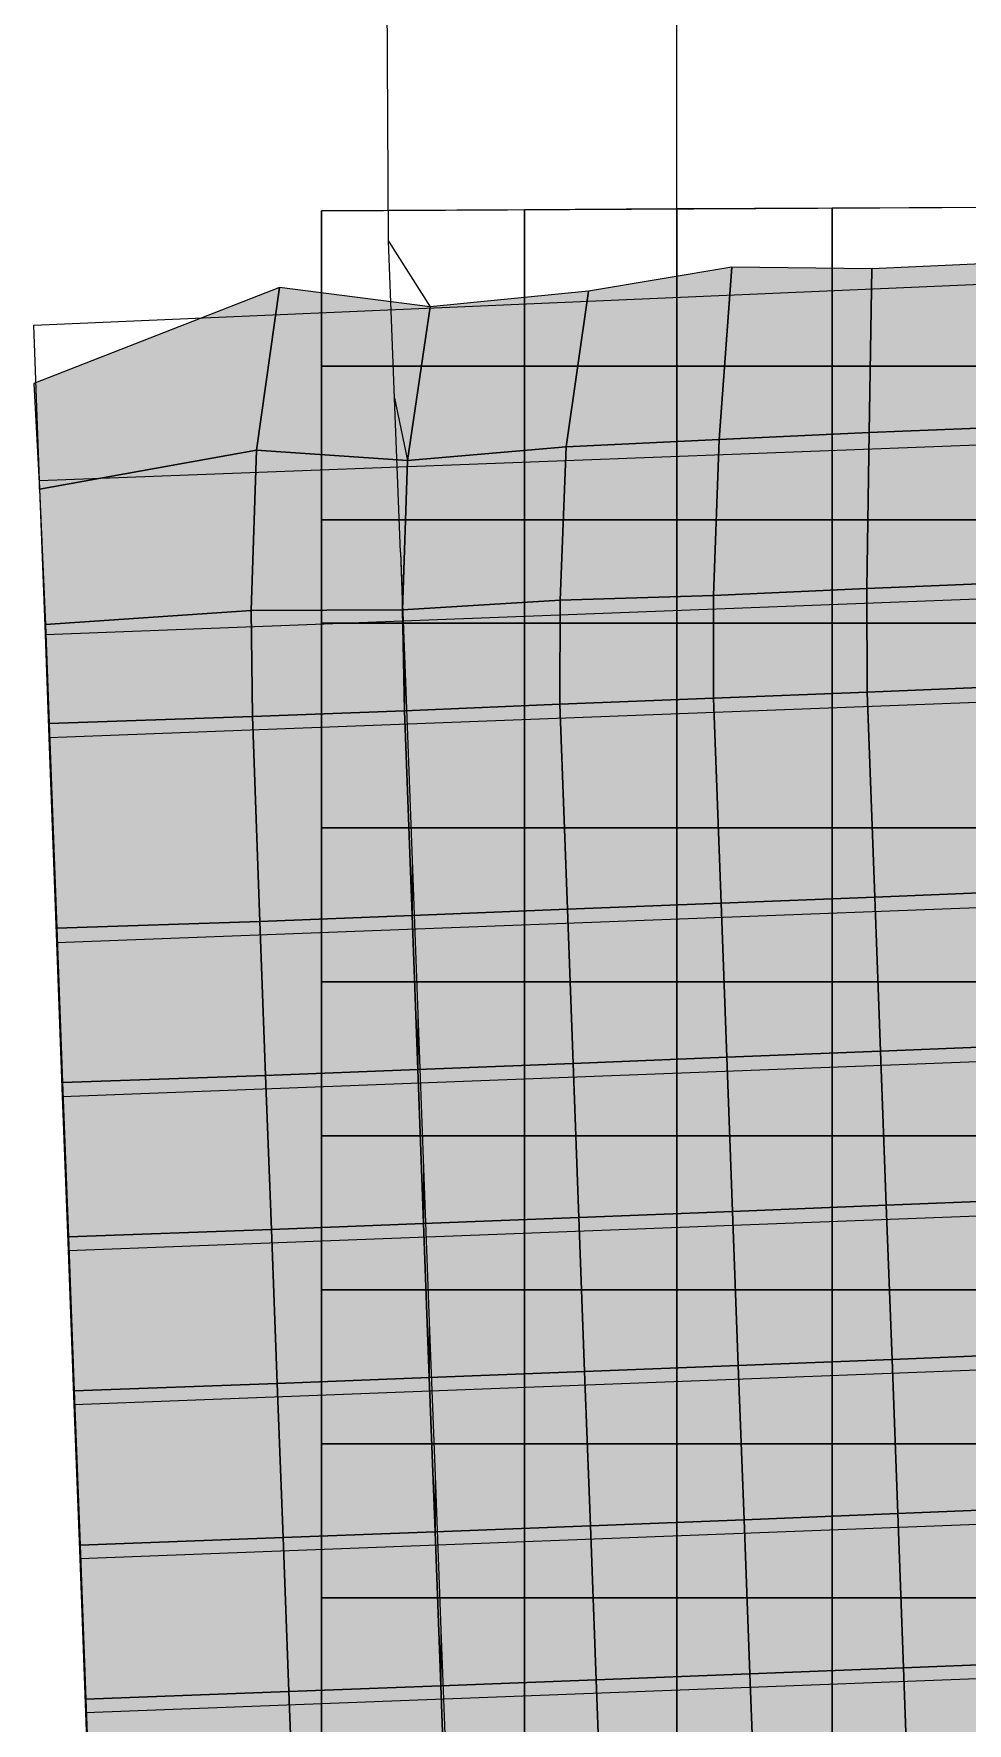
# Model space of a CAD drawing. Header units: inches. Extents: x -100 to 100, y -42 to 41.
# Drawn here: x -0.88 to 5.19, y -5.81 to 5.16 of the extents above; entities that cross this region are included whole.
import ezdxf

# ---------------------------------------------------------------- set-up
doc = ezdxf.new("R2010")
doc.units = ezdxf.units.IN
doc.header["$MEASUREMENT"] = 0
for name, color, linetype in [('Mesh-joint-vd-s2', 7, 'Continuous'), ('Mesh-MPC', 7, 'Continuous'), ('Mesh-クレーン脚', 7, 'Continuous'), ('Mesh-クレーン脚ばね', 7, 'Continuous'), ('Mesh-セル中詰(気中)', 7, 'Continuous'), ('Mesh-セル中詰(水中)', 7, 'Continuous'), ('Mesh-杭ばね_海側クレーン基礎杭', 7, 'Continuous'), ('Mesh-梁①(両端)', 7, 'Continuous'), ('Mesh-梁③(円周)', 7, 'Continuous'), ('Mesh-海側クレーン基礎上部工', 7, 'Continuous'), ('Mesh-海側クレーン基礎杭(水位上)', 7, 'Continuous'), ('Mesh-海側クレーン基礎杭(水位下)', 7, 'Continuous'), ('Undeformed Mesh-joint-vd-s2', 7, 'Continuous'), ('Undeformed Mesh-MPC', 7, 'Continuous'), ('Undeformed Mesh-クレーン脚', 7, 'Continuous'), ('Undeformed Mesh-クレーン脚ばね', 7, 'Continuous'), ('Undeformed Mesh-セル中詰(気中)', 7, 'Continuous'), ('Undeformed Mesh-セル中詰(水中)', 7, 'Continuous'), ('Undeformed Mesh-杭ばね_海側クレーン基礎杭', 7, 'Continuous'), ('Undeformed Mesh-梁①(両端)', 7, 'Continuous'), ('Undeformed Mesh-梁③(円周)', 7, 'Continuous'), ('Undeformed Mesh-海側クレーン基礎上部工', 7, 'Continuous'), ('Undeformed Mesh-海側クレーン基礎杭(水位上)', 7, 'Continuous'), ('Undeformed Mesh-海側クレーン基礎杭(水位下)', 7, 'Continuous')]:
    doc.layers.add(name, color=color, linetype=linetype)

msp = doc.modelspace()

# ---------------------------------------------------------------- linework, layer by layer
at = {"color": 7, "true_color": 0xffffff, "transparency": 33554687}
for p, q in [((1.427, 3.8109), (1.322, 19.6609)), ((-0.88, 3.26625), (10.378, 3.750055)), ((1.466, 2.7909), (1.427, 3.810904)), ((1.427, 3.810904), (1.427, 3.8109)), ((1.427, 3.810904), (1.427, 3.8109)), ((1.427, 3.810904), (1.696, 3.385304)), ((-0.842, 2.2574), (-0.88, 3.26625)), ((1.503, 1.7909), (1.466, 2.7909)), ((1.466, 2.7909), (1.55, 2.387)), ((-0.842, 2.2574), (10.419, 2.685)), ((-0.804, 1.257), (-0.842, 2.2574)), ((-0.842, 2.2), (-0.842, 2.2574)), ((1.503, 1.7909), (1.529, 1.1209)), ((1.503, 1.7909), (1.516, 1.416)), ((-0.804, 1.257), (10.456, 1.685)), ((-0.804, 1.321), (-0.804, 1.257)), ((-0.78, 0.5867), (-0.804, 1.257)), ((1.529, 1.1209), (1.579, -0.2091)), ((1.529, 1.1209), (1.529, 0.7599)), ((-0.78, 0.5867), (10.482, 1.015)), ((-0.78, 0.6779), (-0.78, 0.5867)), ((-0.73, -0.7437), (-0.78, 0.5867)), ((1.579, -0.2091), (1.616, -1.2091)), ((1.579, -0.2091), (1.579, -0.5692)), ((-0.73, -0.7437), (10.532, -0.315)), ((-0.73, -0.6515), (-0.73, -0.7437)), ((-0.693, -1.7438), (-0.73, -0.7437)), ((-0.693, -1.7438), (10.57, -1.315)), ((1.616, -1.2091), (1.654, -2.2091)), ((1.616, -1.2091), (1.616, -1.569)), ((-0.693, -1.6537), (-0.693, -1.7438)), ((-0.655, -2.744), (-0.693, -1.7438)), ((1.654, -2.2091), (1.691, -3.2091)), ((1.654, -2.2091), (1.654, -2.5696)), ((-0.655, -2.744), (10.608, -2.315)), ((-0.655, -2.6553), (-0.655, -2.744)), ((-0.617, -3.7441), (-0.655, -2.744)), ((1.691, -3.2091), (1.729, -4.2091)), ((1.691, -3.2091), (1.691, -3.5702)), ((-0.617, -3.7441), (10.646, -3.315)), ((-0.617, -3.6565), (-0.617, -3.7441)), ((-0.579, -4.7443), (-0.617, -3.7441)), ((1.729, -4.2091), (1.766, -5.2091)), ((1.729, -4.2091), (1.729, -4.5713)), ((-0.579, -4.7443), (10.684, -4.315)), ((-0.579, -4.6579), (-0.579, -4.7443)), ((-0.541, -5.7445), (-0.579, -4.7443)), ((1.766, -5.2091), (1.804, -6.2091)), ((1.766, -5.2091), (1.766, -5.5722)), ((-0.541, -5.7445), (10.721, -5.315)), ((-0.541, -5.6591), (-0.541, -5.7445)), ((-0.504, -6.7447), (-0.541, -5.7445))]:
    msp.add_line(p, q, dxfattribs=at)
for points in [[(3.658025, 3.642455), (2.725025, 3.485155), (2.581025, 2.4758)], [(3.658025, 3.642455), (2.581025, 2.4758), (3.575025, 2.5218)], [(4.568025, 3.630955), (3.658025, 3.642455), (3.575025, 2.5218)], [(4.568025, 3.630955), (3.575025, 2.5218), (4.551025, 2.569)], [(5.532025, 3.673855), (4.568025, 3.630955), (4.551025, 2.569)], [(5.532025, 3.673855), (4.551025, 2.569), (5.534025, 2.6059)], [(0.718025, 3.510055), (-0.879, 2.88745), (-0.842, 2.2)], [(0.718025, 3.510055), (-0.842, 2.2), (0.568025, 2.4538)], [(1.696, 3.385304), (0.718025, 3.510055), (0.568025, 2.4538)], [(2.725025, 3.485155), (1.696, 3.385304), (1.55, 2.387)], [(2.725025, 3.485155), (1.55, 2.387), (2.581025, 2.4758)], [(1.696, 3.385304), (0.568025, 2.4538), (1.55, 2.387)], [(3.538025, 1.5095), (4.536025, 1.5557), (4.551025, 2.569)], [(3.538025, 1.5095), (4.551025, 2.569), (3.575025, 2.5218)], [(4.536025, 1.5557), (5.527025, 1.5948), (5.534025, 2.6059)], [(4.536025, 1.5557), (5.534025, 2.6059), (4.551025, 2.569)], [(-0.804, 1.321), (0.568025, 2.4538), (-0.842, 2.2)], [(-0.804, 1.321), (0.533025, 1.4126), (0.568025, 2.4538)], [(1.516, 1.416), (0.568025, 2.4538), (0.533025, 1.4126)], [(1.516, 1.416), (1.55, 2.387), (0.568025, 2.4538)], [(1.516, 1.416), (2.541025, 1.4797), (2.581025, 2.4758)], [(1.516, 1.416), (2.581025, 2.4758), (1.55, 2.387)], [(2.541025, 1.4797), (3.538025, 1.5095), (3.575025, 2.5218)], [(2.541025, 1.4797), (3.575025, 2.5218), (2.581025, 2.4758)], [(3.538025, 0.8426), (4.538025, 0.8818), (4.536025, 1.5557)], [(3.538025, 0.8426), (4.536025, 1.5557), (3.538025, 1.5095)], [(4.538025, 0.8818), (5.527025, 1.5948), (4.536025, 1.5557)], [(4.538025, 0.8818), (5.537025, 0.9223), (5.527025, 1.5948)], [(1.516, 1.416), (2.539025, 0.8042), (2.541025, 1.4797)], [(2.539025, 0.8042), (3.538025, 0.8426), (3.538025, 1.5095)], [(2.539025, 0.8042), (3.538025, 1.5095), (2.541025, 1.4797)], [(-0.78, 0.6779), (0.533025, 1.4126), (-0.804, 1.321)], [(-0.78, 0.6779), (0.541025, 0.7244), (0.533025, 1.4126)], [(1.529, 0.7599), (1.516, 1.416), (0.533025, 1.4126)], [(1.529, 0.7599), (0.533025, 1.4126), (0.541025, 0.7244)], [(1.516, 1.416), (1.529, 0.7599), (2.539025, 0.8042)], [(4.538025, 0.8818), (3.538025, 0.8426), (3.589025, -0.4881)], [(4.538025, 0.8818), (3.589025, -0.4881), (4.587025, -0.449)], [(5.537025, 0.9223), (4.538025, 0.8818), (4.587025, -0.449)], [(5.537025, 0.9223), (4.587025, -0.449), (5.587025, -0.4095)], [(1.529, 0.7599), (2.590025, -0.5283), (2.539025, 0.8042)], [(3.538025, 0.8426), (2.539025, 0.8042), (2.590025, -0.5283)], [(3.538025, 0.8426), (2.590025, -0.5283), (3.589025, -0.4881)], [(0.541025, 0.7244), (-0.78, 0.6779), (-0.73, -0.6515)], [(0.541025, 0.7244), (-0.73, -0.6515), (0.589025, -0.6075)], [(1.579, -0.5692), (1.529, 0.7599), (0.541025, 0.7244)], [(1.579, -0.5692), (0.541025, 0.7244), (0.589025, -0.6075)], [(1.529, 0.7599), (1.579, -0.5692), (2.590025, -0.5283)], [(4.587025, -0.449), (5.624025, -1.4103), (5.587025, -0.4095)], [(1.579, -0.5692), (2.627025, -1.5291), (2.590025, -0.5283)], [(2.590025, -0.5283), (3.626025, -1.4895), (3.589025, -0.4881)], [(2.590025, -0.5283), (2.627025, -1.5291), (3.626025, -1.4895)], [(3.589025, -0.4881), (4.625025, -1.4499), (4.587025, -0.449)], [(3.589025, -0.4881), (3.626025, -1.4895), (4.625025, -1.4499)], [(4.587025, -0.449), (4.625025, -1.4499), (5.624025, -1.4103)], [(-0.73, -0.6515), (0.627025, -1.6072), (0.589025, -0.6075)], [(-0.73, -0.6515), (-0.693, -1.6537), (0.627025, -1.6072)], [(1.616, -1.569), (1.579, -0.5692), (0.589025, -0.6075)], [(1.616, -1.569), (0.589025, -0.6075), (0.627025, -1.6072)], [(1.579, -0.5692), (1.616, -1.569), (2.627025, -1.5291)], [(4.625025, -1.4499), (5.661025, -2.4112), (5.624025, -1.4103)], [(1.616, -1.569), (2.664025, -2.53), (2.627025, -1.5291)], [(2.627025, -1.5291), (3.663025, -2.4906), (3.626025, -1.4895)], [(2.627025, -1.5291), (2.664025, -2.53), (3.663025, -2.4906)], [(3.626025, -1.4895), (4.661025, -2.4509), (4.625025, -1.4499)], [(3.626025, -1.4895), (3.663025, -2.4906), (4.661025, -2.4509)], [(4.625025, -1.4499), (4.661025, -2.4509), (5.661025, -2.4112)], [(0.627025, -1.6072), (-0.693, -1.6537), (-0.655, -2.6553)], [(0.627025, -1.6072), (-0.655, -2.6553), (0.665025, -2.6073)], [(1.654, -2.5696), (1.616, -1.569), (0.627025, -1.6072)], [(1.654, -2.5696), (0.627025, -1.6072), (0.665025, -2.6073)], [(1.616, -1.569), (1.654, -2.5696), (2.664025, -2.53)], [(4.661025, -2.4509), (5.697025, -3.4121), (5.661025, -2.4112)], [(3.663025, -2.4906), (2.664025, -2.53), (2.701025, -3.5311)], [(3.663025, -2.4906), (2.701025, -3.5311), (3.700025, -3.4917)], [(3.663025, -2.4906), (4.699025, -3.4521), (4.661025, -2.4509)], [(3.663025, -2.4906), (3.700025, -3.4917), (4.699025, -3.4521)], [(4.661025, -2.4509), (4.699025, -3.4521), (5.697025, -3.4121)], [(0.665025, -2.6073), (-0.655, -2.6553), (-0.617, -3.6565)], [(0.665025, -2.6073), (-0.617, -3.6565), (0.703025, -3.6079)], [(1.691, -3.5702), (1.654, -2.5696), (0.665025, -2.6073)], [(1.691, -3.5702), (0.665025, -2.6073), (0.703025, -3.6079)], [(1.654, -2.5696), (2.701025, -3.5311), (2.664025, -2.53)], [(1.654, -2.5696), (1.691, -3.5702), (2.701025, -3.5311)], [(3.700025, -3.4917), (2.701025, -3.5311), (2.738025, -4.5322)], [(3.700025, -3.4917), (2.738025, -4.5322), (3.737025, -4.4931)], [(4.699025, -3.4521), (3.700025, -3.4917), (3.737025, -4.4931)], [(4.699025, -3.4521), (3.737025, -4.4931), (4.736025, -4.4533)], [(5.697025, -3.4121), (4.699025, -3.4521), (4.736025, -4.4533)], [(5.697025, -3.4121), (4.736025, -4.4533), (5.735025, -4.4132)], [(0.703025, -3.6079), (-0.617, -3.6565), (-0.579, -4.6579)], [(0.703025, -3.6079), (-0.579, -4.6579), (0.741025, -4.6086)], [(1.729, -4.5713), (1.691, -3.5702), (0.703025, -3.6079)], [(1.729, -4.5713), (0.703025, -3.6079), (0.741025, -4.6086)], [(1.691, -3.5702), (2.738025, -4.5322), (2.701025, -3.5311)], [(1.691, -3.5702), (1.729, -4.5713), (2.738025, -4.5322)], [(2.738025, -4.5322), (3.775025, -5.4944), (3.737025, -4.4931)], [(3.737025, -4.4931), (4.773025, -5.4547), (4.736025, -4.4533)], [(3.737025, -4.4931), (3.775025, -5.4944), (4.773025, -5.4547)], [(4.736025, -4.4533), (5.772025, -5.4143), (5.735025, -4.4132)], [(4.736025, -4.4533), (4.773025, -5.4547), (5.772025, -5.4143)], [(1.766, -5.5722), (1.729, -4.5713), (0.741025, -4.6086)], [(1.729, -4.5713), (2.776025, -5.5336), (2.738025, -4.5322)], [(1.729, -4.5713), (1.766, -5.5722), (2.776025, -5.5336)], [(2.738025, -4.5322), (2.776025, -5.5336), (3.775025, -5.4944)], [(0.778025, -5.6095), (0.741025, -4.6086), (-0.579, -4.6579)], [(0.778025, -5.6095), (-0.579, -4.6579), (-0.541, -5.6591)], [(1.766, -5.5722), (0.741025, -4.6086), (0.778025, -5.6095)], [(4.773025, -5.4547), (3.775025, -5.4944), (3.812025, -6.4959)], [(4.773025, -5.4547), (3.812025, -6.4959), (4.810025, -6.4559)], [(5.772025, -5.4143), (4.773025, -5.4547), (4.810025, -6.4559)], [(5.772025, -5.4143), (4.810025, -6.4559), (5.809025, -6.4156)], [(1.804, -6.5734), (1.766, -5.5722), (0.778025, -5.6095)], [(1.766, -5.5722), (2.813025, -6.5347), (2.776025, -5.5336)], [(1.766, -5.5722), (1.804, -6.5734), (2.813025, -6.5347)], [(3.775025, -5.4944), (2.776025, -5.5336), (2.813025, -6.5347)], [(3.775025, -5.4944), (2.813025, -6.5347), (3.812025, -6.4959)], [(0.778025, -5.6095), (-0.541, -5.6591), (-0.504, -6.6606)], [(0.778025, -5.6095), (-0.504, -6.6606), (0.816025, -6.6102)], [(1.804, -6.5734), (0.778025, -5.6095), (0.816025, -6.6102)]]:
    msp.add_solid(points, dxfattribs=at)
at = {"layer": 'Mesh-joint-vd-s2', "color": 18, "true_color": 0x000000, "transparency": 33554559}
for p, q in [((-0.842, 2.2), (-0.842, 2.2574)), ((-0.804, 1.321), (-0.804, 1.257)), ((-0.78, 0.6779), (-0.78, 0.5867)), ((-0.73, -0.6515), (-0.73, -0.7437)), ((-0.693, -1.6537), (-0.693, -1.7438)), ((-0.655, -2.6553), (-0.655, -2.744)), ((-0.617, -3.6565), (-0.617, -3.7441)), ((-0.579, -4.6579), (-0.579, -4.7443)), ((-0.541, -5.6591), (-0.541, -5.7445))]:
    msp.add_line(p, q, dxfattribs=at)
at = {"layer": 'Mesh-MPC', "color": 18, "true_color": 0x000000, "transparency": 33554559}
msp.add_line((1.427, 3.810904), (1.427, 3.8109), dxfattribs=at)
at = {"layer": 'Mesh-クレーン脚', "color": 18, "true_color": 0x000000, "transparency": 33554559}
msp.add_line((1.427, 3.8109), (1.322, 19.6609), dxfattribs=at)
at = {"layer": 'Mesh-クレーン脚ばね', "color": 18, "true_color": 0x000000, "transparency": 33554559}
msp.add_line((1.427, 3.810904), (1.427, 3.8109), dxfattribs=at)
at = {"layer": 'Mesh-セル中詰(気中)', "color": 18, "true_color": 0x000000, "transparency": 33554559}
for p, q in [((3.658025, 3.642455), (2.725025, 3.485155)), ((3.575025, 2.5218), (3.658025, 3.642455)), ((3.658025, 3.642455), (3.575025, 2.5218)), ((4.568025, 3.630955), (3.658025, 3.642455)), ((4.551025, 2.569), (4.568025, 3.630955)), ((4.568025, 3.630955), (4.551025, 2.569)), ((5.532025, 3.673855), (4.568025, 3.630955)), ((0.718025, 3.510055), (-0.879, 2.88745)), ((0.568025, 2.4538), (0.718025, 3.510055)), ((0.718025, 3.510055), (0.568025, 2.4538)), ((1.696, 3.385304), (0.718025, 3.510055)), ((2.725025, 3.485155), (1.696, 3.385304)), ((2.581025, 2.4758), (2.725025, 3.485155)), ((2.725025, 3.485155), (2.581025, 2.4758)), ((1.55, 2.387), (1.696, 3.385304)), ((1.696, 3.385304), (1.55, 2.387)), ((-0.879, 2.88745), (-0.842, 2.2)), ((4.551025, 2.569), (3.575025, 2.5218)), ((3.575025, 2.5218), (4.551025, 2.569)), ((4.536025, 1.5557), (4.551025, 2.569)), ((4.551025, 2.569), (4.536025, 1.5557)), ((5.534025, 2.6059), (4.551025, 2.569)), ((4.551025, 2.569), (5.534025, 2.6059)), ((0.568025, 2.4538), (-0.842, 2.2)), ((-0.842, 2.2), (0.568025, 2.4538)), ((0.533025, 1.4126), (0.568025, 2.4538)), ((0.568025, 2.4538), (0.533025, 1.4126)), ((1.55, 2.387), (0.568025, 2.4538)), ((0.568025, 2.4538), (1.55, 2.387)), ((2.581025, 2.4758), (1.55, 2.387)), ((1.55, 2.387), (2.581025, 2.4758)), ((2.541025, 1.4797), (2.581025, 2.4758)), ((2.581025, 2.4758), (2.541025, 1.4797)), ((3.575025, 2.5218), (2.581025, 2.4758)), ((2.581025, 2.4758), (3.575025, 2.5218)), ((3.538025, 1.5095), (3.575025, 2.5218)), ((3.575025, 2.5218), (3.538025, 1.5095)), ((1.516, 1.416), (1.55, 2.387)), ((1.55, 2.387), (1.516, 1.416)), ((-0.842, 2.2), (-0.804, 1.321)), ((4.536025, 1.5557), (3.538025, 1.5095)), ((3.538025, 1.5095), (4.536025, 1.5557)), ((5.527025, 1.5948), (4.536025, 1.5557)), ((4.536025, 1.5557), (5.527025, 1.5948)), ((4.538025, 0.8818), (4.536025, 1.5557)), ((4.536025, 1.5557), (4.538025, 0.8818)), ((2.541025, 1.4797), (1.516, 1.416)), ((1.516, 1.416), (2.541025, 1.4797)), ((2.539025, 0.8042), (2.541025, 1.4797)), ((2.541025, 1.4797), (2.539025, 0.8042)), ((3.538025, 1.5095), (2.541025, 1.4797)), ((2.541025, 1.4797), (3.538025, 1.5095)), ((3.538025, 0.8426), (3.538025, 1.5095)), ((3.538025, 1.5095), (3.538025, 0.8426)), ((0.533025, 1.4126), (-0.804, 1.321)), ((-0.804, 1.321), (0.533025, 1.4126)), ((-0.804, 1.321), (-0.78, 0.6779)), ((1.516, 1.416), (0.533025, 1.4126)), ((0.533025, 1.4126), (1.516, 1.416)), ((0.541025, 0.7244), (0.533025, 1.4126)), ((0.533025, 1.4126), (0.541025, 0.7244)), ((1.529, 0.7599), (1.516, 1.416)), ((1.516, 1.416), (1.529, 0.7599)), ((3.538025, 0.8426), (4.538025, 0.8818)), ((4.538025, 0.8818), (5.537025, 0.9223)), ((1.529, 0.7599), (2.539025, 0.8042)), ((2.539025, 0.8042), (3.538025, 0.8426)), ((-0.78, 0.6779), (0.541025, 0.7244)), ((0.541025, 0.7244), (1.529, 0.7599))]:
    msp.add_line(p, q, dxfattribs=at)
at = {"layer": 'Mesh-セル中詰(水中)', "color": 18, "true_color": 0x000000, "transparency": 33554559}
for p, q in [((4.538025, 0.8818), (3.538025, 0.8426)), ((5.537025, 0.9223), (4.538025, 0.8818)), ((4.587025, -0.449), (4.538025, 0.8818)), ((4.538025, 0.8818), (4.587025, -0.449)), ((2.539025, 0.8042), (1.529, 0.7599)), ((3.538025, 0.8426), (2.539025, 0.8042)), ((2.590025, -0.5283), (2.539025, 0.8042)), ((2.539025, 0.8042), (2.590025, -0.5283)), ((3.589025, -0.4881), (3.538025, 0.8426)), ((3.538025, 0.8426), (3.589025, -0.4881)), ((0.541025, 0.7244), (-0.78, 0.6779)), ((-0.78, 0.6779), (-0.73, -0.6515)), ((1.529, 0.7599), (0.541025, 0.7244)), ((0.589025, -0.6075), (0.541025, 0.7244)), ((0.541025, 0.7244), (0.589025, -0.6075)), ((1.579, -0.5692), (1.529, 0.7599)), ((1.529, 0.7599), (1.579, -0.5692)), ((4.587025, -0.449), (5.587025, -0.4095)), ((5.587025, -0.4095), (4.587025, -0.449)), ((2.590025, -0.5283), (1.579, -0.5692)), ((1.579, -0.5692), (2.590025, -0.5283)), ((3.589025, -0.4881), (2.590025, -0.5283)), ((2.590025, -0.5283), (3.589025, -0.4881)), ((2.627025, -1.5291), (2.590025, -0.5283)), ((2.590025, -0.5283), (2.627025, -1.5291)), ((4.587025, -0.449), (3.589025, -0.4881)), ((3.589025, -0.4881), (4.587025, -0.449)), ((3.626025, -1.4895), (3.589025, -0.4881)), ((3.589025, -0.4881), (3.626025, -1.4895)), ((4.625025, -1.4499), (4.587025, -0.449)), ((4.587025, -0.449), (4.625025, -1.4499)), ((0.589025, -0.6075), (-0.73, -0.6515)), ((-0.73, -0.6515), (0.589025, -0.6075)), ((-0.73, -0.6515), (-0.693, -1.6537)), ((1.579, -0.5692), (0.589025, -0.6075)), ((0.589025, -0.6075), (1.579, -0.5692)), ((0.627025, -1.6072), (0.589025, -0.6075)), ((0.589025, -0.6075), (0.627025, -1.6072)), ((1.616, -1.569), (1.579, -0.5692)), ((1.579, -0.5692), (1.616, -1.569)), ((5.624025, -1.4103), (4.625025, -1.4499)), ((4.625025, -1.4499), (5.624025, -1.4103)), ((2.627025, -1.5291), (1.616, -1.569)), ((1.616, -1.569), (2.627025, -1.5291)), ((3.626025, -1.4895), (2.627025, -1.5291)), ((2.627025, -1.5291), (3.626025, -1.4895)), ((2.664025, -2.53), (2.627025, -1.5291)), ((2.627025, -1.5291), (2.664025, -2.53)), ((4.625025, -1.4499), (3.626025, -1.4895)), ((3.626025, -1.4895), (4.625025, -1.4499)), ((3.663025, -2.4906), (3.626025, -1.4895)), ((3.626025, -1.4895), (3.663025, -2.4906)), ((4.661025, -2.4509), (4.625025, -1.4499)), ((4.625025, -1.4499), (4.661025, -2.4509)), ((0.627025, -1.6072), (-0.693, -1.6537)), ((-0.693, -1.6537), (0.627025, -1.6072)), ((1.616, -1.569), (0.627025, -1.6072)), ((0.627025, -1.6072), (1.616, -1.569)), ((0.665025, -2.6073), (0.627025, -1.6072)), ((0.627025, -1.6072), (0.665025, -2.6073)), ((1.654, -2.5696), (1.616, -1.569)), ((1.616, -1.569), (1.654, -2.5696)), ((-0.693, -1.6537), (-0.655, -2.6553)), ((5.661025, -2.4112), (4.661025, -2.4509)), ((4.661025, -2.4509), (5.661025, -2.4112)), ((3.663025, -2.4906), (2.664025, -2.53)), ((2.664025, -2.53), (3.663025, -2.4906)), ((4.661025, -2.4509), (3.663025, -2.4906)), ((3.663025, -2.4906), (4.661025, -2.4509)), ((3.700025, -3.4917), (3.663025, -2.4906)), ((3.663025, -2.4906), (3.700025, -3.4917)), ((4.699025, -3.4521), (4.661025, -2.4509)), ((4.661025, -2.4509), (4.699025, -3.4521)), ((0.665025, -2.6073), (-0.655, -2.6553)), ((-0.655, -2.6553), (0.665025, -2.6073)), ((1.654, -2.5696), (0.665025, -2.6073)), ((0.665025, -2.6073), (1.654, -2.5696)), ((0.703025, -3.6079), (0.665025, -2.6073)), ((0.665025, -2.6073), (0.703025, -3.6079)), ((2.664025, -2.53), (1.654, -2.5696)), ((1.654, -2.5696), (2.664025, -2.53)), ((1.691, -3.5702), (1.654, -2.5696)), ((1.654, -2.5696), (1.691, -3.5702)), ((2.701025, -3.5311), (2.664025, -2.53)), ((2.664025, -2.53), (2.701025, -3.5311)), ((-0.655, -2.6553), (-0.617, -3.6565)), ((3.700025, -3.4917), (2.701025, -3.5311)), ((2.701025, -3.5311), (3.700025, -3.4917)), ((4.699025, -3.4521), (3.700025, -3.4917)), ((3.700025, -3.4917), (4.699025, -3.4521)), ((3.737025, -4.4931), (3.700025, -3.4917)), ((3.700025, -3.4917), (3.737025, -4.4931)), ((5.697025, -3.4121), (4.699025, -3.4521)), ((4.699025, -3.4521), (5.697025, -3.4121)), ((4.736025, -4.4533), (4.699025, -3.4521)), ((4.699025, -3.4521), (4.736025, -4.4533)), ((0.703025, -3.6079), (-0.617, -3.6565)), ((-0.617, -3.6565), (0.703025, -3.6079)), ((1.691, -3.5702), (0.703025, -3.6079)), ((0.703025, -3.6079), (1.691, -3.5702)), ((0.741025, -4.6086), (0.703025, -3.6079)), ((0.703025, -3.6079), (0.741025, -4.6086)), ((2.701025, -3.5311), (1.691, -3.5702)), ((1.691, -3.5702), (2.701025, -3.5311)), ((1.729, -4.5713), (1.691, -3.5702)), ((1.691, -3.5702), (1.729, -4.5713)), ((2.738025, -4.5322), (2.701025, -3.5311)), ((2.701025, -3.5311), (2.738025, -4.5322)), ((-0.617, -3.6565), (-0.579, -4.6579)), ((3.737025, -4.4931), (2.738025, -4.5322)), ((2.738025, -4.5322), (3.737025, -4.4931)), ((4.736025, -4.4533), (3.737025, -4.4931)), ((3.737025, -4.4931), (4.736025, -4.4533)), ((3.775025, -5.4944), (3.737025, -4.4931)), ((3.737025, -4.4931), (3.775025, -5.4944)), ((5.735025, -4.4132), (4.736025, -4.4533)), ((4.736025, -4.4533), (5.735025, -4.4132)), ((4.773025, -5.4547), (4.736025, -4.4533)), ((4.736025, -4.4533), (4.773025, -5.4547)), ((1.729, -4.5713), (0.741025, -4.6086)), ((0.741025, -4.6086), (1.729, -4.5713)), ((1.729, -4.5713), (2.738025, -4.5322)), ((2.738025, -4.5322), (1.729, -4.5713)), ((1.766, -5.5722), (1.729, -4.5713)), ((1.729, -4.5713), (1.766, -5.5722)), ((2.776025, -5.5336), (2.738025, -4.5322)), ((2.738025, -4.5322), (2.776025, -5.5336)), ((0.741025, -4.6086), (-0.579, -4.6579)), ((-0.579, -4.6579), (0.741025, -4.6086)), ((-0.579, -4.6579), (-0.541, -5.6591)), ((0.778025, -5.6095), (0.741025, -4.6086)), ((0.741025, -4.6086), (0.778025, -5.6095)), ((4.773025, -5.4547), (3.775025, -5.4944)), ((3.775025, -5.4944), (4.773025, -5.4547)), ((5.772025, -5.4143), (4.773025, -5.4547)), ((4.773025, -5.4547), (5.772025, -5.4143)), ((4.810025, -6.4559), (4.773025, -5.4547)), ((4.773025, -5.4547), (4.810025, -6.4559)), ((1.766, -5.5722), (0.778025, -5.6095)), ((0.778025, -5.6095), (1.766, -5.5722)), ((2.776025, -5.5336), (1.766, -5.5722)), ((1.766, -5.5722), (2.776025, -5.5336)), ((1.804, -6.5734), (1.766, -5.5722)), ((1.766, -5.5722), (1.804, -6.5734)), ((3.775025, -5.4944), (2.776025, -5.5336)), ((2.776025, -5.5336), (3.775025, -5.4944)), ((2.813025, -6.5347), (2.776025, -5.5336)), ((2.776025, -5.5336), (2.813025, -6.5347)), ((3.812025, -6.4959), (3.775025, -5.4944)), ((3.775025, -5.4944), (3.812025, -6.4959)), ((0.778025, -5.6095), (-0.541, -5.6591)), ((-0.541, -5.6591), (0.778025, -5.6095)), ((-0.541, -5.6591), (-0.504, -6.6606)), ((0.816025, -6.6102), (0.778025, -5.6095)), ((0.778025, -5.6095), (0.816025, -6.6102))]:
    msp.add_line(p, q, dxfattribs=at)
at = {"layer": 'Mesh-杭ばね_海側クレーン基礎杭', "color": 18, "true_color": 0x000000, "transparency": 33554559}
for p, q in [((1.427, 3.810904), (1.696, 3.385304)), ((1.466, 2.7909), (1.55, 2.387)), ((1.503, 1.7909), (1.516, 1.416)), ((1.529, 1.1209), (1.529, 0.7599)), ((1.579, -0.2091), (1.579, -0.5692)), ((1.616, -1.2091), (1.616, -1.569)), ((1.654, -2.2091), (1.654, -2.5696)), ((1.691, -3.2091), (1.691, -3.5702)), ((1.729, -4.2091), (1.729, -4.5713)), ((1.766, -5.2091), (1.766, -5.5722))]:
    msp.add_line(p, q, dxfattribs=at)
at = {"layer": 'Mesh-梁①(両端)', "color": 18, "true_color": 0x000000, "transparency": 33554559}
for p, q in [((-0.842, 2.2574), (-0.88, 3.26625)), ((-0.804, 1.257), (-0.842, 2.2574)), ((-0.78, 0.5867), (-0.804, 1.257)), ((-0.73, -0.7437), (-0.78, 0.5867)), ((-0.693, -1.7438), (-0.73, -0.7437)), ((-0.655, -2.744), (-0.693, -1.7438)), ((-0.617, -3.7441), (-0.655, -2.744)), ((-0.579, -4.7443), (-0.617, -3.7441)), ((-0.541, -5.7445), (-0.579, -4.7443)), ((-0.504, -6.7447), (-0.541, -5.7445))]:
    msp.add_line(p, q, dxfattribs=at)
at = {"layer": 'Mesh-梁③(円周)', "color": 18, "true_color": 0x000000, "transparency": 33554559}
for p, q in [((-0.88, 3.26625), (10.378, 3.750055)), ((-0.842, 2.2574), (10.419, 2.685)), ((-0.804, 1.257), (10.456, 1.685)), ((-0.78, 0.5867), (10.482, 1.015)), ((-0.73, -0.7437), (10.532, -0.315)), ((-0.693, -1.7438), (10.57, -1.315)), ((-0.655, -2.744), (10.608, -2.315)), ((-0.617, -3.7441), (10.646, -3.315)), ((-0.579, -4.7443), (10.684, -4.315)), ((-0.541, -5.7445), (10.721, -5.315))]:
    msp.add_line(p, q, dxfattribs=at)
at = {"layer": 'Mesh-海側クレーン基礎上部工', "color": 18, "true_color": 0x000000, "transparency": 33554559}
for p, q in [((1.466, 2.7909), (1.427, 3.810904)), ((1.503, 1.7909), (1.466, 2.7909))]:
    msp.add_line(p, q, dxfattribs=at)
at = {"layer": 'Mesh-海側クレーン基礎杭(水位上)', "color": 18, "true_color": 0x000000, "transparency": 33554559}
for p, q in [((1.529, 1.1209), (1.579, -0.2091)), ((1.579, -0.2091), (1.616, -1.2091)), ((1.616, -1.2091), (1.654, -2.2091)), ((1.654, -2.2091), (1.691, -3.2091)), ((1.691, -3.2091), (1.729, -4.2091)), ((1.729, -4.2091), (1.766, -5.2091)), ((1.766, -5.2091), (1.804, -6.2091))]:
    msp.add_line(p, q, dxfattribs=at)
at = {"layer": 'Mesh-海側クレーン基礎杭(水位下)', "color": 18, "true_color": 0x000000, "transparency": 33554559}
msp.add_line((1.503, 1.7909), (1.529, 1.1209), dxfattribs=at)
at = {"layer": 'Undeformed Mesh-joint-vd-s2', "color": 1, "true_color": 0xff0000, "transparency": 33554687}
for p, q in [((0.99, 3), (0.99, 3)), ((0.99, 2), (0.99, 2)), ((0.99, 1.33), (0.99, 1.33)), ((0.99, 0), (0.99, 0)), ((0.99, -1), (0.99, -1)), ((0.99, -2), (0.99, -2)), ((0.99, -3), (0.99, -3)), ((0.99, -4), (0.99, -4)), ((0.99, -5), (0.99, -5))]:
    msp.add_line(p, q, dxfattribs=at)
at = {"layer": 'Undeformed Mesh-MPC', "color": 1, "true_color": 0xff0000, "transparency": 33554687}
msp.add_line((3.3, 4.020004), (3.3, 4.02), dxfattribs=at)
at = {"layer": 'Undeformed Mesh-クレーン脚', "color": 1, "true_color": 0xff0000, "transparency": 33554687}
msp.add_line((3.3, 4.02), (3.3, 19.87), dxfattribs=at)
at = {"layer": 'Undeformed Mesh-クレーン脚ばね', "color": 1, "true_color": 0xff0000, "transparency": 33554687}
msp.add_line((3.3, 4.020004), (3.3, 4.02), dxfattribs=at)
at = {"layer": 'Undeformed Mesh-セル中詰(気中)', "color": 1, "true_color": 0xff0000, "transparency": 33554687}
for p, q in [((2.311025, 4.015055), (0.99, 4.00845)), ((0.99, 4.00845), (0.99, 3)), ((3.3, 4.020004), (2.311025, 4.015055)), ((2.311025, 3), (2.311025, 4.015055)), ((2.311025, 4.015055), (2.311025, 3)), ((4.311025, 4.025055), (3.3, 4.020004)), ((3.3, 3), (3.3, 4.020004)), ((3.3, 4.020004), (3.3, 3)), ((5.311025, 4.030055), (4.311025, 4.025055)), ((4.311025, 3), (4.311025, 4.025055)), ((4.311025, 4.025055), (4.311025, 3)), ((2.311025, 3), (0.99, 3)), ((0.99, 3), (0.99, 2)), ((0.99, 3), (2.311025, 3)), ((2.311025, 2), (2.311025, 3)), ((3.3, 3), (2.311025, 3)), ((2.311025, 3), (2.311025, 2)), ((2.311025, 3), (3.3, 3)), ((3.3, 2), (3.3, 3)), ((4.311025, 3), (3.3, 3)), ((3.3, 3), (3.3, 2)), ((3.3, 3), (4.311025, 3)), ((4.311025, 2), (4.311025, 3)), ((5.311025, 3), (4.311025, 3)), ((4.311025, 3), (4.311025, 2)), ((4.311025, 3), (5.311025, 3)), ((2.311025, 2), (0.99, 2)), ((0.99, 2), (0.99, 1.33)), ((0.99, 2), (2.311025, 2)), ((2.311025, 1.33), (2.311025, 2)), ((3.3, 2), (2.311025, 2)), ((2.311025, 2), (2.311025, 1.33)), ((2.311025, 2), (3.3, 2)), ((3.3, 1.33), (3.3, 2)), ((3.3, 2), (3.3, 1.33)), ((4.311025, 2), (3.3, 2)), ((3.3, 2), (4.311025, 2)), ((4.311025, 1.33), (4.311025, 2)), ((5.311025, 2), (4.311025, 2)), ((4.311025, 2), (4.311025, 1.33)), ((4.311025, 2), (5.311025, 2)), ((0.99, 1.33), (2.311025, 1.33)), ((2.311025, 1.33), (3.3, 1.33)), ((3.3, 1.33), (4.311025, 1.33)), ((4.311025, 1.33), (5.311025, 1.33))]:
    msp.add_line(p, q, dxfattribs=at)
at = {"layer": 'Undeformed Mesh-セル中詰(水中)', "color": 1, "true_color": 0xff0000, "transparency": 33554687}
for p, q in [((2.311025, 1.33), (0.99, 1.33)), ((0.99, 1.33), (0.99, 0)), ((2.311025, 0), (2.311025, 1.33)), ((3.3, 1.33), (2.311025, 1.33)), ((2.311025, 1.33), (2.311025, 0)), ((3.3, 0), (3.3, 1.33)), ((3.3, 1.33), (3.3, 0)), ((4.311025, 1.33), (3.3, 1.33)), ((4.311025, 0), (4.311025, 1.33)), ((5.311025, 1.33), (4.311025, 1.33)), ((4.311025, 1.33), (4.311025, 0)), ((0.99, 0), (0.99, -1)), ((2.311025, 0), (0.99, 0)), ((0.99, 0), (2.311025, 0)), ((2.311025, -1), (2.311025, 0)), ((3.3, 0), (2.311025, 0)), ((2.311025, 0), (2.311025, -1)), ((2.311025, 0), (3.3, 0)), ((3.3, -1), (3.3, 0)), ((3.3, 0), (3.3, -1)), ((4.311025, 0), (3.3, 0)), ((3.3, 0), (4.311025, 0)), ((4.311025, -1), (4.311025, 0)), ((4.311025, 0), (4.311025, -1)), ((5.311025, 0), (4.311025, 0)), ((4.311025, 0), (5.311025, 0)), ((2.311025, -1), (0.99, -1)), ((0.99, -1), (0.99, -2)), ((0.99, -1), (2.311025, -1)), ((2.311025, -2), (2.311025, -1)), ((3.3, -1), (2.311025, -1)), ((2.311025, -1), (2.311025, -2)), ((2.311025, -1), (3.3, -1)), ((3.3, -2), (3.3, -1)), ((3.3, -1), (3.3, -2)), ((4.311025, -1), (3.3, -1)), ((3.3, -1), (4.311025, -1)), ((4.311025, -2), (4.311025, -1)), ((4.311025, -1), (4.311025, -2)), ((5.311025, -1), (4.311025, -1)), ((4.311025, -1), (5.311025, -1)), ((2.311025, -2), (0.99, -2)), ((0.99, -2), (0.99, -3)), ((0.99, -2), (2.311025, -2)), ((2.311025, -3), (2.311025, -2)), ((3.3, -2), (2.311025, -2)), ((2.311025, -2), (2.311025, -3)), ((2.311025, -2), (3.3, -2)), ((3.3, -3), (3.3, -2)), ((3.3, -2), (3.3, -3)), ((4.311025, -2), (3.3, -2)), ((3.3, -2), (4.311025, -2)), ((4.311025, -3), (4.311025, -2)), ((5.311025, -2), (4.311025, -2)), ((4.311025, -2), (4.311025, -3)), ((4.311025, -2), (5.311025, -2)), ((2.311025, -3), (0.99, -3)), ((0.99, -3), (0.99, -4)), ((0.99, -3), (2.311025, -3)), ((2.311025, -4), (2.311025, -3)), ((3.3, -3), (2.311025, -3)), ((2.311025, -3), (2.311025, -4)), ((2.311025, -3), (3.3, -3)), ((3.3, -4), (3.3, -3)), ((3.3, -3), (3.3, -4)), ((4.311025, -3), (3.3, -3)), ((3.3, -3), (4.311025, -3)), ((4.311025, -4), (4.311025, -3)), ((5.311025, -3), (4.311025, -3)), ((4.311025, -3), (4.311025, -4)), ((4.311025, -3), (5.311025, -3)), ((2.311025, -4), (0.99, -4)), ((0.99, -4), (0.99, -5)), ((0.99, -4), (2.311025, -4)), ((2.311025, -5), (2.311025, -4)), ((3.3, -4), (2.311025, -4)), ((2.311025, -4), (2.311025, -5)), ((2.311025, -4), (3.3, -4)), ((3.3, -5), (3.3, -4)), ((3.3, -4), (4.311025, -4)), ((3.3, -4), (3.3, -5)), ((4.311025, -4), (3.3, -4)), ((4.311025, -5), (4.311025, -4)), ((4.311025, -4), (4.311025, -5)), ((5.311025, -4), (4.311025, -4)), ((4.311025, -4), (5.311025, -4)), ((2.311025, -5), (0.99, -5)), ((0.99, -5), (0.99, -6)), ((0.99, -5), (2.311025, -5)), ((2.311025, -6), (2.311025, -5)), ((3.3, -5), (2.311025, -5)), ((2.311025, -5), (2.311025, -6)), ((2.311025, -5), (3.3, -5)), ((3.3, -6), (3.3, -5)), ((3.3, -5), (3.3, -6)), ((4.311025, -5), (3.3, -5)), ((3.3, -5), (4.311025, -5)), ((4.311025, -6), (4.311025, -5)), ((5.311025, -5), (4.311025, -5)), ((4.311025, -5), (4.311025, -6)), ((4.311025, -5), (5.311025, -5))]:
    msp.add_line(p, q, dxfattribs=at)
at = {"layer": 'Undeformed Mesh-杭ばね_海側クレーン基礎杭', "color": 1, "true_color": 0xff0000, "transparency": 33554687}
for p, q in [((3.3, 4.020004), (3.3, 4.020004)), ((3.3, 3), (3.3, 3)), ((3.3, 2), (3.3, 2)), ((3.3, 1.33), (3.3, 1.33)), ((3.3, 0), (3.3, 0)), ((3.3, -1), (3.3, -1)), ((3.3, -2), (3.3, -2)), ((3.3, -3), (3.3, -3)), ((3.3, -4), (3.3, -4)), ((3.3, -5), (3.3, -5))]:
    msp.add_line(p, q, dxfattribs=at)
at = {"layer": 'Undeformed Mesh-梁①(両端)', "color": 1, "true_color": 0xff0000, "transparency": 33554687}
for p, q in [((0.99, 3), (0.99, 4.00845)), ((0.99, 2), (0.99, 3)), ((0.99, 1.33), (0.99, 2)), ((0.99, 0), (0.99, 1.33)), ((0.99, -1), (0.99, 0)), ((0.99, -2), (0.99, -1)), ((0.99, -3), (0.99, -2)), ((0.99, -4), (0.99, -3)), ((0.99, -5), (0.99, -4)), ((0.99, -6), (0.99, -5))]:
    msp.add_line(p, q, dxfattribs=at)
at = {"layer": 'Undeformed Mesh-梁③(円周)', "color": 1, "true_color": 0xff0000, "transparency": 33554687}
for p, q in [((0.99, 4.00845), (12.25, 4.065055)), ((0.99, 3), (12.25, 3)), ((0.99, 2), (12.25, 2)), ((0.99, 1.33), (12.25, 1.33)), ((0.99, 0), (12.25, 0)), ((0.99, -1), (12.25, -1)), ((0.99, -2), (12.25, -2)), ((0.99, -3), (12.25, -3)), ((0.99, -4), (12.25, -4)), ((0.99, -5), (12.25, -5))]:
    msp.add_line(p, q, dxfattribs=at)
at = {"layer": 'Undeformed Mesh-海側クレーン基礎上部工', "color": 1, "true_color": 0xff0000, "transparency": 33554687}
for p, q in [((3.3, 3), (3.3, 4.020004)), ((3.3, 2), (3.3, 3))]:
    msp.add_line(p, q, dxfattribs=at)
at = {"layer": 'Undeformed Mesh-海側クレーン基礎杭(水位上)', "color": 1, "true_color": 0xff0000, "transparency": 33554687}
for p, q in [((3.3, 1.33), (3.3, 0)), ((3.3, 0), (3.3, -1)), ((3.3, -1), (3.3, -2)), ((3.3, -2), (3.3, -3)), ((3.3, -3), (3.3, -4)), ((3.3, -4), (3.3, -5)), ((3.3, -5), (3.3, -6))]:
    msp.add_line(p, q, dxfattribs=at)
at = {"layer": 'Undeformed Mesh-海側クレーン基礎杭(水位下)', "color": 1, "true_color": 0xff0000, "transparency": 33554687}
msp.add_line((3.3, 2), (3.3, 1.33), dxfattribs=at)

doc.saveas('drawing.dxf')
